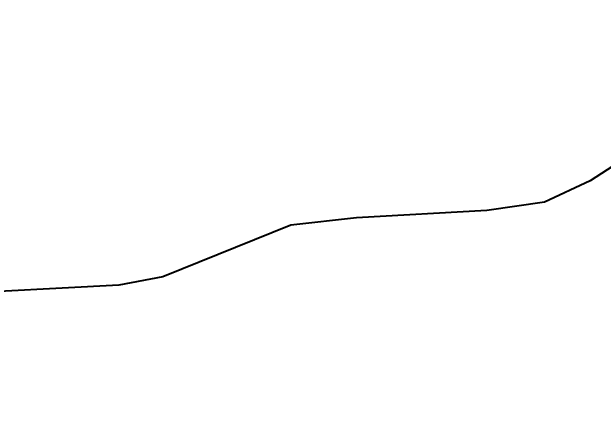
# Model space of a CAD drawing. Header units: inches. Extents: x 653559 to 669309, y 7245317 to 7256454.
# Drawn here: x 656766.9 to 656871.5, y 7253828.4 to 7253900.6 of the extents above; entities that cross this region are included whole.
import ezdxf

# ---------------------------------------------------------------- set-up
doc = ezdxf.new("R2010")
doc.units = ezdxf.units.IN
doc.header["$MEASUREMENT"] = 0
for name, color, linetype in [('Cauce', 5, 'Continuous'), ('Perimetral', 190, 'Continuous'), ('Referencias', 7, 'Continuous')]:
    doc.layers.add(name, color=color, linetype=linetype)
doc.styles.add('ROMANS', font='romans.shx', dxfattribs={"height": 150})

msp = doc.modelspace()

# ---------------------------------------------------------------- linework, layer by layer
at = {"layer": 'Cauce', "color": 160}
msp.add_polyline3d([(656996.42, 7253879.99, 0), (656934.03, 7253887.97, 0), (656918.41, 7253888.96, 0), (656904.8, 7253887.44, 0), (656890.95, 7253883.76, 0), (656884.29, 7253880.43, 0), (656869.24, 7253870.67, 0), (656861.16, 7253866.92, 0), (656850.96, 7253865.43, 0), (656827.89, 7253864.13, 0), (656816.32, 7253862.82, 0), (656793.64, 7253853.72, 0), (656785.87, 7253852.25, 0), (656754.65, 7253850.6, 0), (656750.28, 7253851.08, 0), (656731.05, 7253855.59, 0), (656711.88, 7253858.52, 0), (656636.68, 7253858.82, 0), (656597.34, 7253861.91, 0), (656579.8, 7253859.92, 0), (656570, 7253856.02, 0), (656567.53, 7253854.46, 0), (656526.32, 7253828.38, 0)], dxfattribs=at)
at = {"layer": 'Perimetral', "color": 200}
msp.add_polyline3d([(656996.42, 7253879.99, 0), (656949.28, 7253886.02, 0), (656934.03, 7253887.97, 0), (656918.41, 7253888.96, 0), (656904.8, 7253887.44, 0), (656890.95, 7253883.76, 0), (656884.29, 7253880.43, 0), (656869.24, 7253870.67, 0), (656861.16, 7253866.92, 0), (656850.96, 7253865.43, 0), (656827.89, 7253864.13, 0), (656816.32, 7253862.82, 0), (656793.64, 7253853.72, 0), (656785.87, 7253852.25, 0), (656754.65, 7253850.6, 0)], dxfattribs=at)

# ---------------------------------------------------------------- texts
at = {"layer": 'Referencias', "linetype": 'Continuous', "transparency": 33554613, "style": 'ROMANS'}
msp.add_text('AgroSilos Santa Calatilina SA', height=150, rotation=5.6447, dxfattribs=at).set_placement((655450.1, 7253919.05))

doc.saveas('drawing.dxf')
